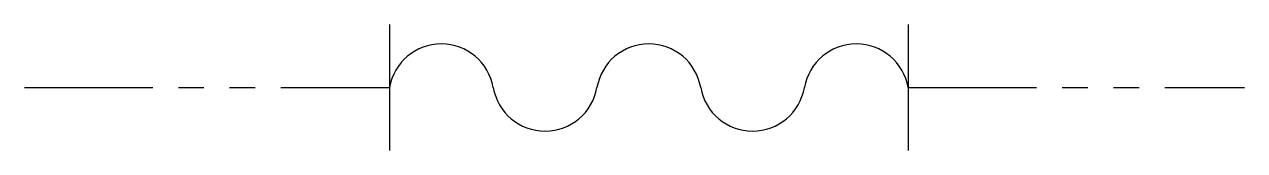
# Model space of a CAD drawing. Extents: x -20339.7 to -20280.2, y -11834 to -11827.9.
import ezdxf

# ---------------------------------------------------------------- set-up
doc = ezdxf.new("R2010")
doc.units = 0
doc.header["$MEASUREMENT"] = 0
doc.linetypes.add('PHANTOM2', pattern=[1.25, 0.625, -0.125, 0.125, -0.125, 0.125, -0.125])
doc.layers.add('1', color=7, linetype='CONTINUOUS')

msp = doc.modelspace()

# ---------------------------------------------------------------- linework, layer by layer
at = {"layer": '1', "color": 2}
for p, q in [((-20321.895, -11827.86), (-20321.895, -11833.997)), ((-20296.629, -11827.86), (-20296.629, -11833.997))]:
    msp.add_line(p, q, dxfattribs=at)
at = {"layer": '1', "color": 1, "linetype": 'PHANTOM2', "ltscale": 10}
for p, q in [((-20339.684, -11830.929), (-20321.895, -11830.929)), ((-20296.629, -11830.929), (-20280.237, -11830.929))]:
    msp.add_line(p, q, dxfattribs=at)
at = {"layer": '1', "color": 2}
for centre, start, end in [((-20319.369, -11831.375), 10.01891, 169.98109), ((-20309.262, -11831.375), 10.01891, 169.98109), ((-20299.155, -11831.375), 10.01891, 169.98109), ((-20314.315, -11830.482), 190.01891, 349.98109), ((-20304.209, -11830.482), 190.01891, 349.98109)]:
    msp.add_arc(centre, 2.566, start, end, dxfattribs=at)

doc.saveas('drawing.dxf')
